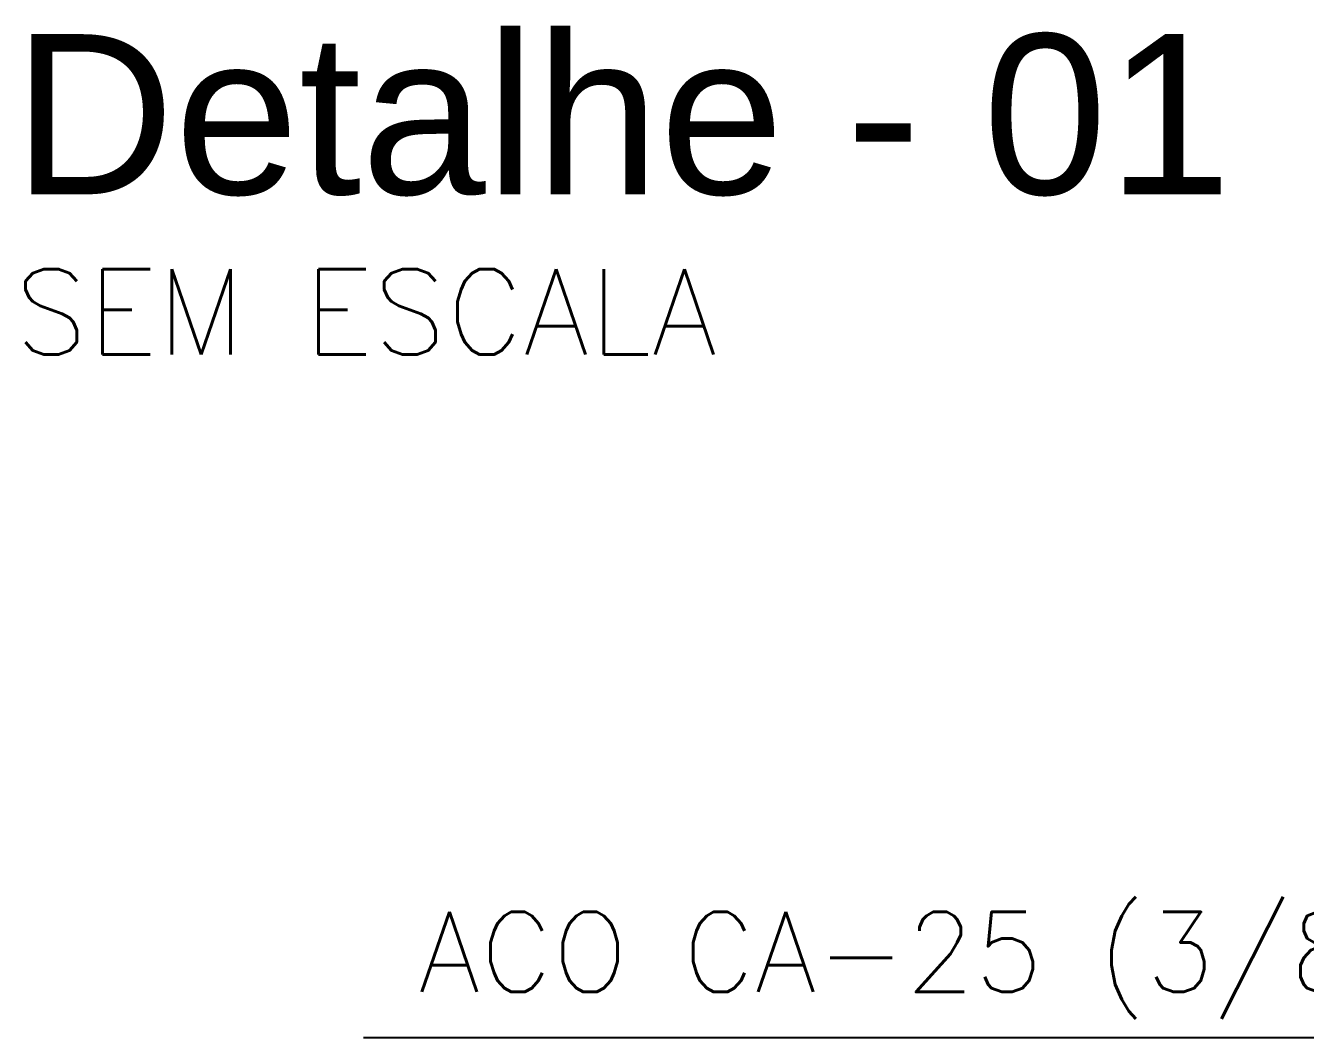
# Model space of a CAD drawing. Header units: millimetres. Extents: x 0 to 114, y 0 to 82.
# Drawn here: x 81.69 to 83.848, y 19.224 to 20.93 of the extents above; entities that cross this region are included whole.
import ezdxf

# ---------------------------------------------------------------- set-up
doc = ezdxf.new("R2010")
doc.units = ezdxf.units.MM
for name, color, linetype in [('LEGENDA', 2, 'Continuous'), ('NORMO-DET', 2, 'Continuous'), ('SOLID', 254, 'Continuous')]:
    doc.layers.add(name, color=color, linetype=linetype)
doc.styles.add('140-50', font='arial.ttf', dxfattribs={"height": 0.3})
doc.styles.add('60-100', font='romans.shx', dxfattribs={"height": 0.16})
doc.styles.add('60-50', font='romans.shx', dxfattribs={"height": 0.08})

# ---------------------------------------------------------------- blocks, each defined once
blk = doc.blocks.new('A$C05F867AE')
at = {"layer": 'SOLID', "color": 8}
blk.add_line((-2.8771, 14.9998), (-0.573, 14.9998), dxfattribs=at)
at = {"layer": 'NORMO-DET', "color": 7, "style": '60-100'}
blk.add_text('ACO CA-25 (3/8")', height=0.1125, dxfattribs=at).set_placement((-2.7999, 15.0636))
blk = doc.blocks.new('A$C793821C0')
at = {"layer": 'LEGENDA', "color": 7}
for s, height, style, p in [('Detalhe - 01', 0.225, '140-50', (-0.6409, -0.2996)), ('SEM ESCALA', 0.12, '60-50', (-0.6388, -0.5247))]:
    blk.add_text(s, height=height, dxfattribs=dict(at, style=style)).set_placement(p)

msp = doc.modelspace()

# ---------------------------------------------------------------- block references
at = {"color": 7, "xscale": 1.199999999999999, "yscale": 1.199999999999999, "zscale": 1.199999999999999}
for name, p in [('A$C793821C0', (82.4381, 21.0052)), ('A$C05F867AE', (85.7126, 1.2243))]:
    msp.add_blockref(name, p, dxfattribs=at)

doc.saveas('drawing.dxf')
